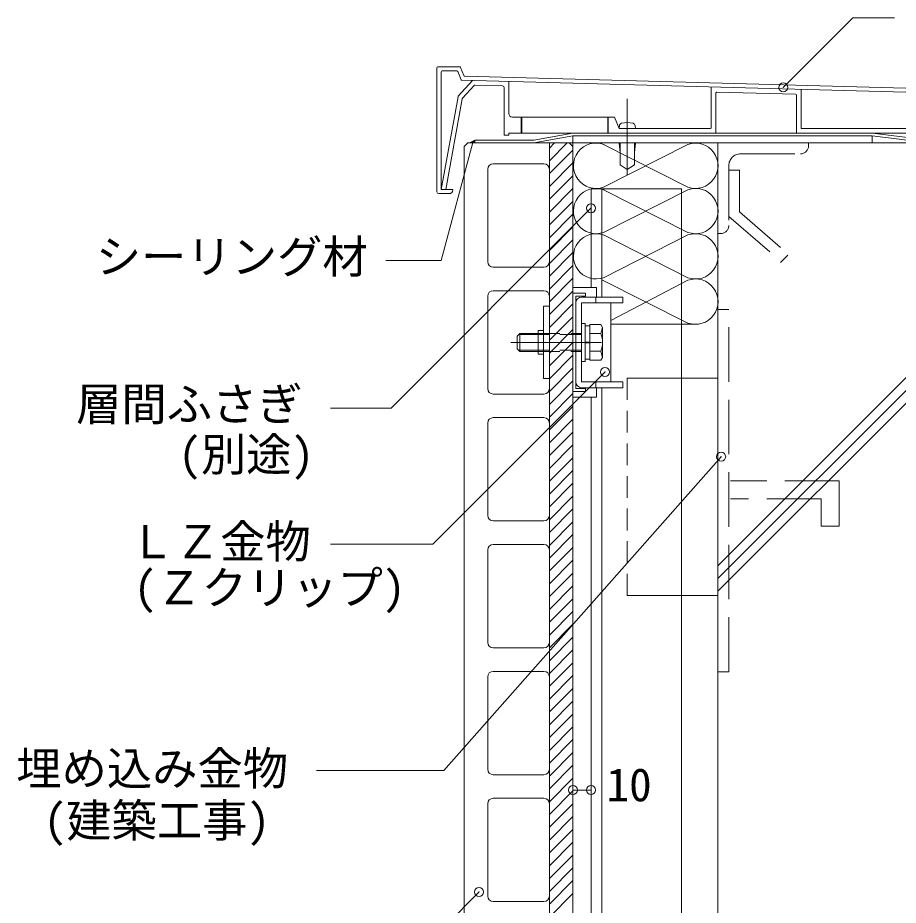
# Model space of a CAD drawing. Units: millimetres, scale not verified. Extents: x -1934 to 1916, y -1314 to 1286.
# Drawn here: x 417.4 to 903.2, y 118.2 to 607.9 of the extents above; entities that cross this region are included whole.
import ezdxf
from ezdxf.enums import TextEntityAlignment as Align

# ---------------------------------------------------------------- set-up
doc = ezdxf.new("R2010")
doc.units = ezdxf.units.MM
doc.header["$LTSCALE"] = 10
doc.header["$PDMODE"] = 32
doc.header["$PDSIZE"] = 5
for name, pattern in [('CHAIN1', [8, 5, -1, 1, -1]), ('DASHED1', [1.8, 1.2, -0.6]), ('DASHED3', [4, 3, -1])]:
    doc.linetypes.add(name, pattern=pattern)
for name, color, linetype, lineweight in [('0-0_メ__ス', 2, 'Continuous', 18), ('0-1_躯体', 7, 'Continuous', 18), ('0-2_金物', 2, 'Continuous', 18), ('0-3_鋼材', 3, 'Continuous', 18), ('0-4_その他資材', 7, 'Continuous', 18), ('0-5_建具', 4, 'Continuous', 18), ('0-9_部材名__寸法', 7, 'Continuous', 18)]:
    doc.layers.add(name, color=color, linetype=linetype, lineweight=lineweight)
doc.styles.add('ＭＳ ゴシック', font='')
doc.styles.get('ＭＳ ゴシック').set_extended_font_data('MS Gothic')

msp = doc.modelspace()

# ---------------------------------------------------------------- linework, layer by layer
at = {"layer": '0-0_メ__ス'}
for p, q in [((665.73, 538.77), (663.73, 536.77)), ((721.73, 538.77), (665.73, 538.77)), ((723.73, 536.77), (721.73, 538.77)), ((663.73, 536.77), (663.73, -49.23)), ((676.73, 473.27), (676.73, 524.27)), ((707.73, 527.27), (679.73, 527.27)), ((710.73, 524.27), (710.73, 473.27)), ((707.73, 470.27), (679.73, 470.27)), ((707.73, 457.27), (679.73, 457.27)), ((676.73, 403.27), (676.73, 454.27)), ((710.73, 454.27), (710.73, 403.27)), ((707.73, 400.27), (679.73, 400.27)), ((707.73, 387.27), (679.73, 387.27)), ((676.73, 333.27), (676.73, 384.27)), ((710.73, 384.27), (710.73, 333.27)), ((707.73, 330.27), (679.73, 330.27)), ((676.73, 263.27), (676.73, 314.27)), ((707.73, 317.27), (679.73, 317.27)), ((710.73, 314.27), (710.73, 263.27)), ((707.73, 260.27), (679.73, 260.27)), ((707.73, 247.27), (679.73, 247.27)), ((676.73, 193.27), (676.73, 244.27)), ((710.73, 244.27), (710.73, 193.27)), ((707.73, 190.27), (679.73, 190.27)), ((707.73, 177.27), (679.73, 177.27)), ((676.73, 123.27), (676.73, 174.27)), ((710.73, 174.27), (710.73, 123.27)), ((707.73, 120.27), (679.73, 120.27))]:
    msp.add_line(p, q, dxfattribs=at)
msp.add_lwpolyline([(723.73, 536.77), (723.73, -49.23), (721.73, -51.23)], dxfattribs=at)
for centre, start, end in [((679.73, 524.27), 90, 180), ((707.73, 524.27), 0, 90), ((679.73, 473.27), 180, 270), ((707.73, 473.27), 270, 0), ((679.73, 454.27), 90, 180), ((707.73, 454.27), 0, 90), ((679.73, 403.27), 180, 270), ((707.73, 403.27), 270, 0), ((679.73, 384.27), 90, 180), ((707.73, 384.27), 0, 90), ((679.73, 333.27), 180, 270), ((707.73, 333.27), 270, 0), ((679.73, 314.27), 90, 180), ((707.73, 314.27), 0, 90), ((679.73, 263.27), 180, 270), ((707.73, 263.27), 270, 0), ((679.73, 244.27), 90, 180), ((707.73, 244.27), 0, 90), ((679.73, 193.27), 180, 270), ((707.73, 193.27), 270, 0), ((679.73, 174.27), 90, 180), ((707.73, 174.27), 0, 90), ((679.73, 123.27), 180, 270), ((707.73, 123.27), 270, 0)]:
    msp.add_arc(centre, 3, start, end, dxfattribs=at)
at = {"layer": '0-1_躯体', "linetype": 'DASHED3'}
for p, q in [((803.73, 538.77), (853.73, 538.77)), ((803.73, 538.77), (803.73, 488.77)), ((853.73, 537.27), (853.73, 538.77)), ((816.23, 532.77), (849.23, 532.77)), ((809.73, 526.27), (809.73, 493.27)), ((809.73, 498.31), (839.2, 472.84)), ((805.23, 488.77), (803.73, 488.77)), ((842.28, 476.84), (838.28, 472.84)), ((870.65, 352.38), (810.71, 352.38)), ((870.65, 327.41), (870.65, 352.38)), ((860.66, 342.4), (810.71, 342.4)), ((809.81, 247.08), (803.82, 247.08))]:
    msp.add_line(p, q, dxfattribs=at)
at = {"layer": '0-1_躯体', "color": 3}
for p, q in [((988.23, 538.77), (803.73, 538.77)), ((803.73, 528.78), (803.73, -67.07)), ((803.73, 528.78), (803.73, -639.36)), ((803.73, 305.57), (988.23, 490.06)), ((803.73, 298.5), (988.23, 482.99)), ((803.73, 291.43), (988.23, 475.92))]:
    msp.add_line(p, q, dxfattribs=at)
at = {"layer": '0-1_躯体', "linetype": 'DASHED3'}
for points in [[(809.73, 523.79), (815.73, 523.79), (815.73, 500.81), (843.2, 476.84)], [(809.81, 247.08), (809.81, 446.87), (803.82, 446.87)], [(870.65, 327.41), (860.66, 327.41), (860.66, 342.4)]]:
    msp.add_lwpolyline(points, dxfattribs=at)
for centre, radius, start, end in [((849.23, 537.27), 4.5, 270, 0), ((816.23, 526.27), 6.5, 90, 180), ((805.23, 493.27), 4.5, 270, 0)]:
    msp.add_arc(centre, radius, start, end, dxfattribs=at)
at = {"layer": '0-2_金物'}
for p, q in [((736.73, 459.02), (723.73, 459.02)), ((723.73, 398.52), (723.73, 459.02)), ((723.73, 401.67), (723.73, 455.87)), ((730.73, 455.87), (723.73, 455.87)), ((730.73, 454.27), (730.73, 455.87)), ((736.73, 453.77), (736.73, 459.02)), ((725.33, 403.27), (725.33, 454.27)), ((730.73, 454.27), (725.33, 454.27)), ((725.33, 406.97), (725.33, 450.57)), ((728.53, 453.77), (751.33, 453.77)), ((728.53, 450.57), (728.53, 406.97)), ((751.33, 450.57), (728.53, 450.57)), ((736.33, 453.77), (736.33, 450.57)), ((744.73, 406.97), (744.73, 450.57)), ((751.33, 453.77), (751.33, 450.57)), ((710.73, 448.77), (707.53, 448.77)), ((707.53, 448.77), (707.53, 408.77)), ((710.73, 448.77), (710.73, 408.77)), ((730.53, 439.27), (728.53, 439.27)), ((728.53, 418.27), (728.53, 439.27)), ((730.53, 418.27), (730.53, 439.27)), ((733.03, 437.96), (730.53, 437.96)), ((733.03, 418.95), (733.03, 438.58)), ((739.13, 438.58), (733.03, 438.58)), ((733.03, 419.57), (733.03, 437.96)), ((740.03, 437.02), (739.13, 438.58)), ((739.21, 433.67), (740.03, 437.02)), ((740.03, 420.52), (740.03, 437.02)), ((693.04, 432.26), (694.54, 433.76)), ((693.04, 425.27), (693.04, 432.26)), ((704.53, 433.06), (693.84, 433.06)), ((694.54, 423.77), (694.54, 433.76)), ((694.54, 433.76), (704.53, 433.76)), ((704.53, 435.27), (704.53, 422.27)), ((707.53, 435.27), (704.53, 435.27)), ((739.21, 433.67), (733.03, 433.67)), ((733.03, 428.97), (730.53, 428.97)), ((733.03, 428.57), (730.53, 428.57)), ((693.04, 425.27), (694.54, 423.77)), ((704.53, 424.47), (693.84, 424.47)), ((694.54, 423.77), (704.53, 423.77)), ((707.53, 422.27), (704.53, 422.27)), ((739.21, 423.86), (733.03, 423.86)), ((739.21, 423.86), (740.03, 420.52)), ((730.53, 418.27), (728.53, 418.27)), ((733.03, 419.57), (730.53, 419.57)), ((710.73, 408.77), (707.53, 408.77)), ((751.33, 406.97), (728.53, 406.97)), ((736.33, 406.97), (736.33, 403.77)), ((751.33, 406.97), (751.33, 403.77)), ((730.73, 401.67), (723.73, 401.67)), ((730.73, 403.27), (725.33, 403.27)), ((728.53, 403.77), (751.33, 403.77)), ((730.73, 401.67), (730.73, 403.27)), ((736.73, 398.52), (736.73, 403.77)), ((736.73, 398.52), (723.73, 398.52))]:
    msp.add_line(p, q, dxfattribs=at)
at = {"layer": '0-2_金物', "linetype": 'DASHED1'}
for p, q in [((704.53, 433.76), (728.53, 433.76)), ((728.53, 433.06), (704.53, 433.06)), ((728.53, 424.47), (704.53, 424.47)), ((704.53, 423.77), (728.53, 423.77))]:
    msp.add_line(p, q, dxfattribs=at)
at = {"layer": '0-2_金物', "linetype": 'CHAIN1'}
msp.add_line((689.54, 428.77), (744.79, 428.77), dxfattribs=at)
at = {"layer": '0-2_金物'}
msp.add_lwpolyline([(740.03, 420.52), (739.13, 418.95), (733.03, 418.95)], dxfattribs=at)
for centre, radius, start, end in [((728.53, 450.57), 3.2, 90, 180), ((725.04, 428.77), 15, 340.9035, 19.0971), ((728.53, 406.97), 3.2, 180, 270)]:
    msp.add_arc(centre, radius, start, end, dxfattribs=at)
at = {"layer": '0-3_鋼材'}
for p, q in [((733.73, 513.43), (733.73, 459.02)), ((733.73, 513.43), (783.73, 513.43)), ((739.73, 513.43), (739.73, 453.77)), ((783.73, 513.43), (783.73, -639.36)), ((803.73, 409.04), (763.7, 409.04)), ((803.73, 409.04), (803.73, 289.04)), ((739.73, 403.77), (739.73, 103.77)), ((733.73, 398.52), (733.73, 109.02)), ((803.73, 289.04), (763.73, 289.04))]:
    msp.add_line(p, q, dxfattribs=at)
at = {"layer": '0-3_鋼材', "linetype": 'DASHED1'}
for p, q in [((753.73, 289.04), (753.73, 409.04)), ((763.73, 409.04), (753.73, 409.04)), ((763.73, 289.04), (753.73, 289.04))]:
    msp.add_line(p, q, dxfattribs=at)
at = {"layer": '0-4_その他資材'}
for p, q in [((710.73, 528.93), (720.57, 538.77)), ((710.73, 536), (713.5, 538.77)), ((710.73, 538.77), (710.73, -51.23)), ((710.73, 538.77), (723.73, 538.77)), ((723.73, -51.23), (723.73, 538.77)), ((710.73, 521.86), (723.73, 534.86)), ((787.16, 514.45), (740.67, 538.02)), ((787.16, 538.02), (740.67, 514.45)), ((663.73, 528.78), (663.73, 517.29)), ((710.73, 514.79), (723.73, 527.79)), ((710.73, 507.72), (723.73, 520.72)), ((710.73, 500.65), (723.73, 513.64)), ((740.67, 513.02), (787.16, 489.45)), ((787.16, 513.02), (740.67, 489.45)), ((710.73, 493.57), (723.73, 506.57)), ((710.73, 486.5), (723.73, 499.5)), ((710.73, 479.43), (723.73, 492.43)), ((710.73, 472.36), (723.73, 485.36)), ((740.67, 488.02), (787.16, 464.45)), ((787.16, 488.02), (740.67, 464.45)), ((710.73, 465.29), (723.73, 478.29)), ((710.73, 458.22), (723.73, 471.22)), ((710.73, 451.15), (723.73, 464.15)), ((787.16, 439.45), (739.74, 463.35)), ((787.16, 463.02), (744.73, 440.89)), ((710.73, 444.08), (723.73, 457.08)), ((710.73, 437.01), (723.73, 450)), ((710.73, 429.93), (723.73, 442.93)), ((710.73, 422.86), (723.73, 435.86)), ((744.73, 438.74), (792.03, 438.74)), ((710.73, 415.79), (723.73, 428.79)), ((710.73, 408.72), (723.73, 421.72)), ((710.73, 401.65), (723.73, 414.65)), ((710.73, 394.58), (723.73, 407.58)), ((710.73, 387.51), (723.73, 400.51)), ((710.73, 380.44), (723.73, 393.44)), ((710.73, 373.37), (723.73, 386.37)), ((710.73, 366.29), (723.73, 379.29)), ((710.73, 359.22), (723.73, 372.22)), ((710.73, 352.15), (723.73, 365.15)), ((710.73, 345.08), (723.73, 358.08)), ((710.73, 338.01), (723.73, 351.01)), ((710.73, 330.94), (723.73, 343.94)), ((710.73, 323.87), (723.73, 336.87)), ((710.73, 316.8), (723.73, 329.8)), ((710.73, 309.73), (723.73, 322.73)), ((710.73, 302.66), (723.73, 315.65)), ((710.73, 295.58), (723.73, 308.58)), ((710.73, 288.51), (723.73, 301.51)), ((710.73, 281.44), (723.73, 294.44)), ((710.73, 274.37), (723.73, 287.37)), ((710.73, 267.3), (723.73, 280.3)), ((710.73, 260.23), (723.73, 273.23)), ((710.73, 253.16), (723.73, 266.16)), ((710.73, 246.09), (723.73, 259.09)), ((710.73, 239.02), (723.73, 252.01)), ((710.73, 231.94), (723.73, 244.94)), ((710.73, 224.87), (723.73, 237.87)), ((710.73, 217.8), (723.73, 230.8)), ((710.73, 210.73), (723.73, 223.73)), ((710.73, 203.66), (723.73, 216.66)), ((710.73, 196.59), (723.73, 209.59)), ((710.73, 189.52), (723.73, 202.52)), ((710.73, 182.45), (723.73, 195.45)), ((710.73, 175.38), (723.73, 188.38)), ((710.73, 168.31), (723.73, 181.3)), ((710.73, 161.23), (723.73, 174.23)), ((710.73, 154.16), (723.73, 167.16)), ((710.73, 147.09), (723.73, 160.09)), ((710.73, 140.02), (723.73, 153.02)), ((710.73, 132.95), (723.73, 145.95)), ((710.73, 125.88), (723.73, 138.88)), ((710.73, 118.81), (723.73, 131.81)), ((710.73, 111.74), (723.73, 124.74))]:
    msp.add_line(p, q, dxfattribs=at)
for centre, start, end in [((736.5, 526.24), 68.9589, 289.5142), ((791.34, 526.24), 250.4858, 109.5142), ((736.5, 501.24), 68.9589, 289.5142), ((791.34, 501.24), 250.4858, 109.5142), ((736.5, 476.24), 68.9589, 289.5142), ((791.34, 476.24), 250.4858, 109.5142), ((791.34, 451.24), 250.486, 109.5143)]:
    msp.add_arc(centre, 12.5, start, end, dxfattribs=at)
at = {"layer": '0-5_建具'}
for p, q in [((648.73, 580.33), (648.73, 511.83)), ((661.33, 580.83), (649.23, 580.83)), ((651.03, 578.03), (651.03, 513.13)), ((659.77, 578.53), (651.53, 578.53)), ((662.04, 573.67), (660.23, 578.21)), ((663.61, 575.94), (661.79, 580.51)), ((660.48, 564.58), (668.37, 573.21)), ((662.49, 573.36), (1028.67, 563.53)), ((664.06, 575.62), (1028.73, 565.83)), ((669.29, 570.51), (662.81, 563.42)), ((684.87, 570.29), (669.67, 570.68)), ((685.85, 569.29), (685.85, 543.05)), ((688.35, 555.07), (688.35, 572.7)), ((800.11, 547.27), (800.11, 569.35)), ((849.63, 568.09), (849.63, 546.77)), ((660.35, 564.33), (651.03, 513.13)), ((662.68, 563.18), (653.57, 513.13)), ((802.61, 566.27), (802.61, 544.27)), ((846.64, 565.66), (803.12, 566.77)), ((847.13, 565.16), (847.13, 544.27)), ((753.73, 563.08), (753.73, 521.26)), ((690.35, 553.07), (746.61, 553.07)), ((695.27, 553.07), (695.27, 544.27)), ((695.37, 553.07), (695.37, 544.27)), ((695.47, 553.07), (695.47, 544.27)), ((743.06, 553.07), (743.06, 544.27)), ((743.16, 553.07), (743.16, 544.27)), ((743.26, 553.07), (743.26, 544.27)), ((746.61, 553.07), (749.23, 546.77)), ((688.35, 544.27), (688.35, 543.05)), ((688.35, 544.27), (847.13, 544.27)), ((749.23, 546.77), (749.36, 548.23)), ((799.61, 546.77), (749.23, 546.77)), ((758.23, 546.77), (758.11, 548.23)), ((847.13, 544.27), (1003.73, 544.27)), ((924.88, 546.77), (849.63, 546.77)), ((688.35, 543.05), (685.85, 543.05)), ((723.73, 542.77), (723.73, 538.77)), ((723.73, 542.77), (888.83, 542.77)), ((723.73, 538.77), (888.83, 538.77)), ((888.83, 538.77), (888.83, 542.77)), ((649.73, 510.83), (655.44, 510.83)), ((651.03, 513.13), (657.44, 513.13)), ((657.44, 512.83), (657.44, 513.13))]:
    msp.add_line(p, q, dxfattribs=at)
at = {"layer": '0-5_建具', "color": 7}
for p, q in [((702.11, 540.27), (723.73, 544.27)), ((889.02, 544.26), (723.73, 544.26)), ((889.02, 544.26), (921.11, 540.28)), ((702.25, 538.77), (723.73, 542.74)), ((723.73, 542.77), (888.83, 542.77)), ((888.83, 542.77), (921.11, 538.77))]:
    msp.add_line(p, q, dxfattribs=at)
at = {"layer": '0-5_建具', "color": 3}
for p, q in [((669.71, 540.27), (666.63, 538.77)), ((666.63, 538.77), (669.71, 538.77)), ((666.71, 538.77), (666.79, 538.84)), ((666.86, 538.88), (666.97, 538.77)), ((667.14, 538.77), (667.62, 539.25)), ((667.14, 539.02), (667.39, 538.77)), ((667.43, 539.15), (667.82, 538.77)), ((667.56, 538.77), (668.44, 539.65)), ((667.71, 539.29), (668.24, 538.77)), ((667.98, 538.77), (669.27, 540.05)), ((668, 539.43), (668.66, 538.77)), ((668.28, 539.57), (669.09, 538.77)), ((668.41, 538.77), (669.71, 540.07)), ((668.57, 539.71), (669.51, 538.77)), ((668.83, 538.77), (669.71, 539.65)), ((668.85, 539.85), (669.71, 538.99)), ((669.14, 539.99), (669.71, 539.42)), ((669.26, 538.77), (669.71, 539.22)), ((669.42, 540.13), (669.71, 539.84)), ((669.68, 538.77), (669.71, 538.8)), ((669.71, 540.27), (669.71, 538.77)), ((669.71, 540.27), (669.71, 540.27))]:
    msp.add_line(p, q, dxfattribs=at)
at = {"layer": '0-5_建具', "linetype": 'DASHED1'}
for p, q in [((749.26, 538.73), (749.76, 533.52)), ((749.76, 526.77), (749.76, 538.73)), ((757.76, 526.77), (757.76, 538.73)), ((758.26, 538.73), (757.76, 533.52)), ((753.76, 524.1), (749.76, 526.77)), ((753.76, 524.1), (757.76, 526.77))]:
    msp.add_line(p, q, dxfattribs=at)
at = {"layer": '0-5_建具', "color": 7}
msp.add_lwpolyline([(702.11, 538.77), (669.71, 538.77), (669.71, 540.27), (702.11, 540.27)], dxfattribs=at)
at = {"layer": '0-5_建具'}
for centre, radius, start, end in [((649.23, 580.33), 0.5, 90, 180), ((651.53, 578.03), 0.5, 90, 180), ((659.77, 578.03), 0.5, 21.6928, 90), ((661.33, 580.33), 0.5, 21.6928, 90), ((662.5, 573.86), 0.5, 201.6928, 268.5415), ((664.08, 576.12), 0.5, 201.6928, 268.5415), ((669.66, 570.18), 0.5, 88.5415, 137.5638), ((684.85, 569.29), 1, 0, 88.5415), ((660.85, 564.24), 0.5, 137.5638, 169.6831), ((663.18, 563.09), 0.5, 137.5638, 169.6831), ((803.11, 566.27), 0.5, 88.5415, 180), ((846.63, 565.16), 0.5, 0, 88.5415), ((690.35, 555.07), 2, 180, 270), ((750.95, 548.09), 1.6, 105.4939, 175), ((753.73, 538.07), 12, 74.506, 105.494), ((756.51, 548.09), 1.6, 5, 74.506), ((799.61, 547.27), 0.5, 270, 0), ((649.73, 511.83), 1, 180, 270), ((655.44, 512.83), 2, 270, 0)]:
    msp.add_arc(centre, radius, start, end, dxfattribs=at)
at = {"layer": '0-9_部材名__寸法'}
for p, q in [((733.68, 502.78), (623.45, 392.54)), ((741.39, 412.4), (646.47, 317.49)), ((623.45, 392.54), (589.94, 392.54)), ((805.53, 365.66), (652.45, 192.57)), ((646.47, 317.49), (589.94, 317.49)), ((652.45, 192.57), (582.19, 192.57)), ((723.73, 181.77), (733.73, 181.77)), ((671.96, 125.55), (628.8, 82.39))]:
    msp.add_line(p, q, dxfattribs=at)
for points in [[(839.78, 569.41), (878.24, 607.87), (901.23, 607.87)], [(668.54, 539.09), (651.08, 473.92), (620.5, 473.92)]]:
    msp.add_lwpolyline(points, dxfattribs=at)
for p in [(839.78, 569.41), (733.68, 502.78), (741.39, 412.4), (805.53, 365.66), (723.73, 181.77), (733.73, 181.77), (671.96, 125.55)]:
    msp.add_point(p, dxfattribs=at)

# ---------------------------------------------------------------- texts
at = {"layer": '0-9_部材名__寸法', "style": 'ＭＳ ゴシック'}
for s, p in [('シーリング材', (460.5, 461.42)), ('層間ふさぎ', (449.59, 380.07)), ('(別途)', (506, 352.32)), ('ＬＺ金物', (479.1, 304.22)), ('(Ｚクリップ)', (481.4, 278.78)), ('埋め込み金物', (416.59, 179.04)), ('10', (742.26, 170.08)), ('(建築工事)', (431.69, 150.35))]:
    msp.add_text(s, height=18.33, dxfattribs=at).set_placement(p, align=Align.BOTTOM_LEFT)

doc.saveas('drawing.dxf')
